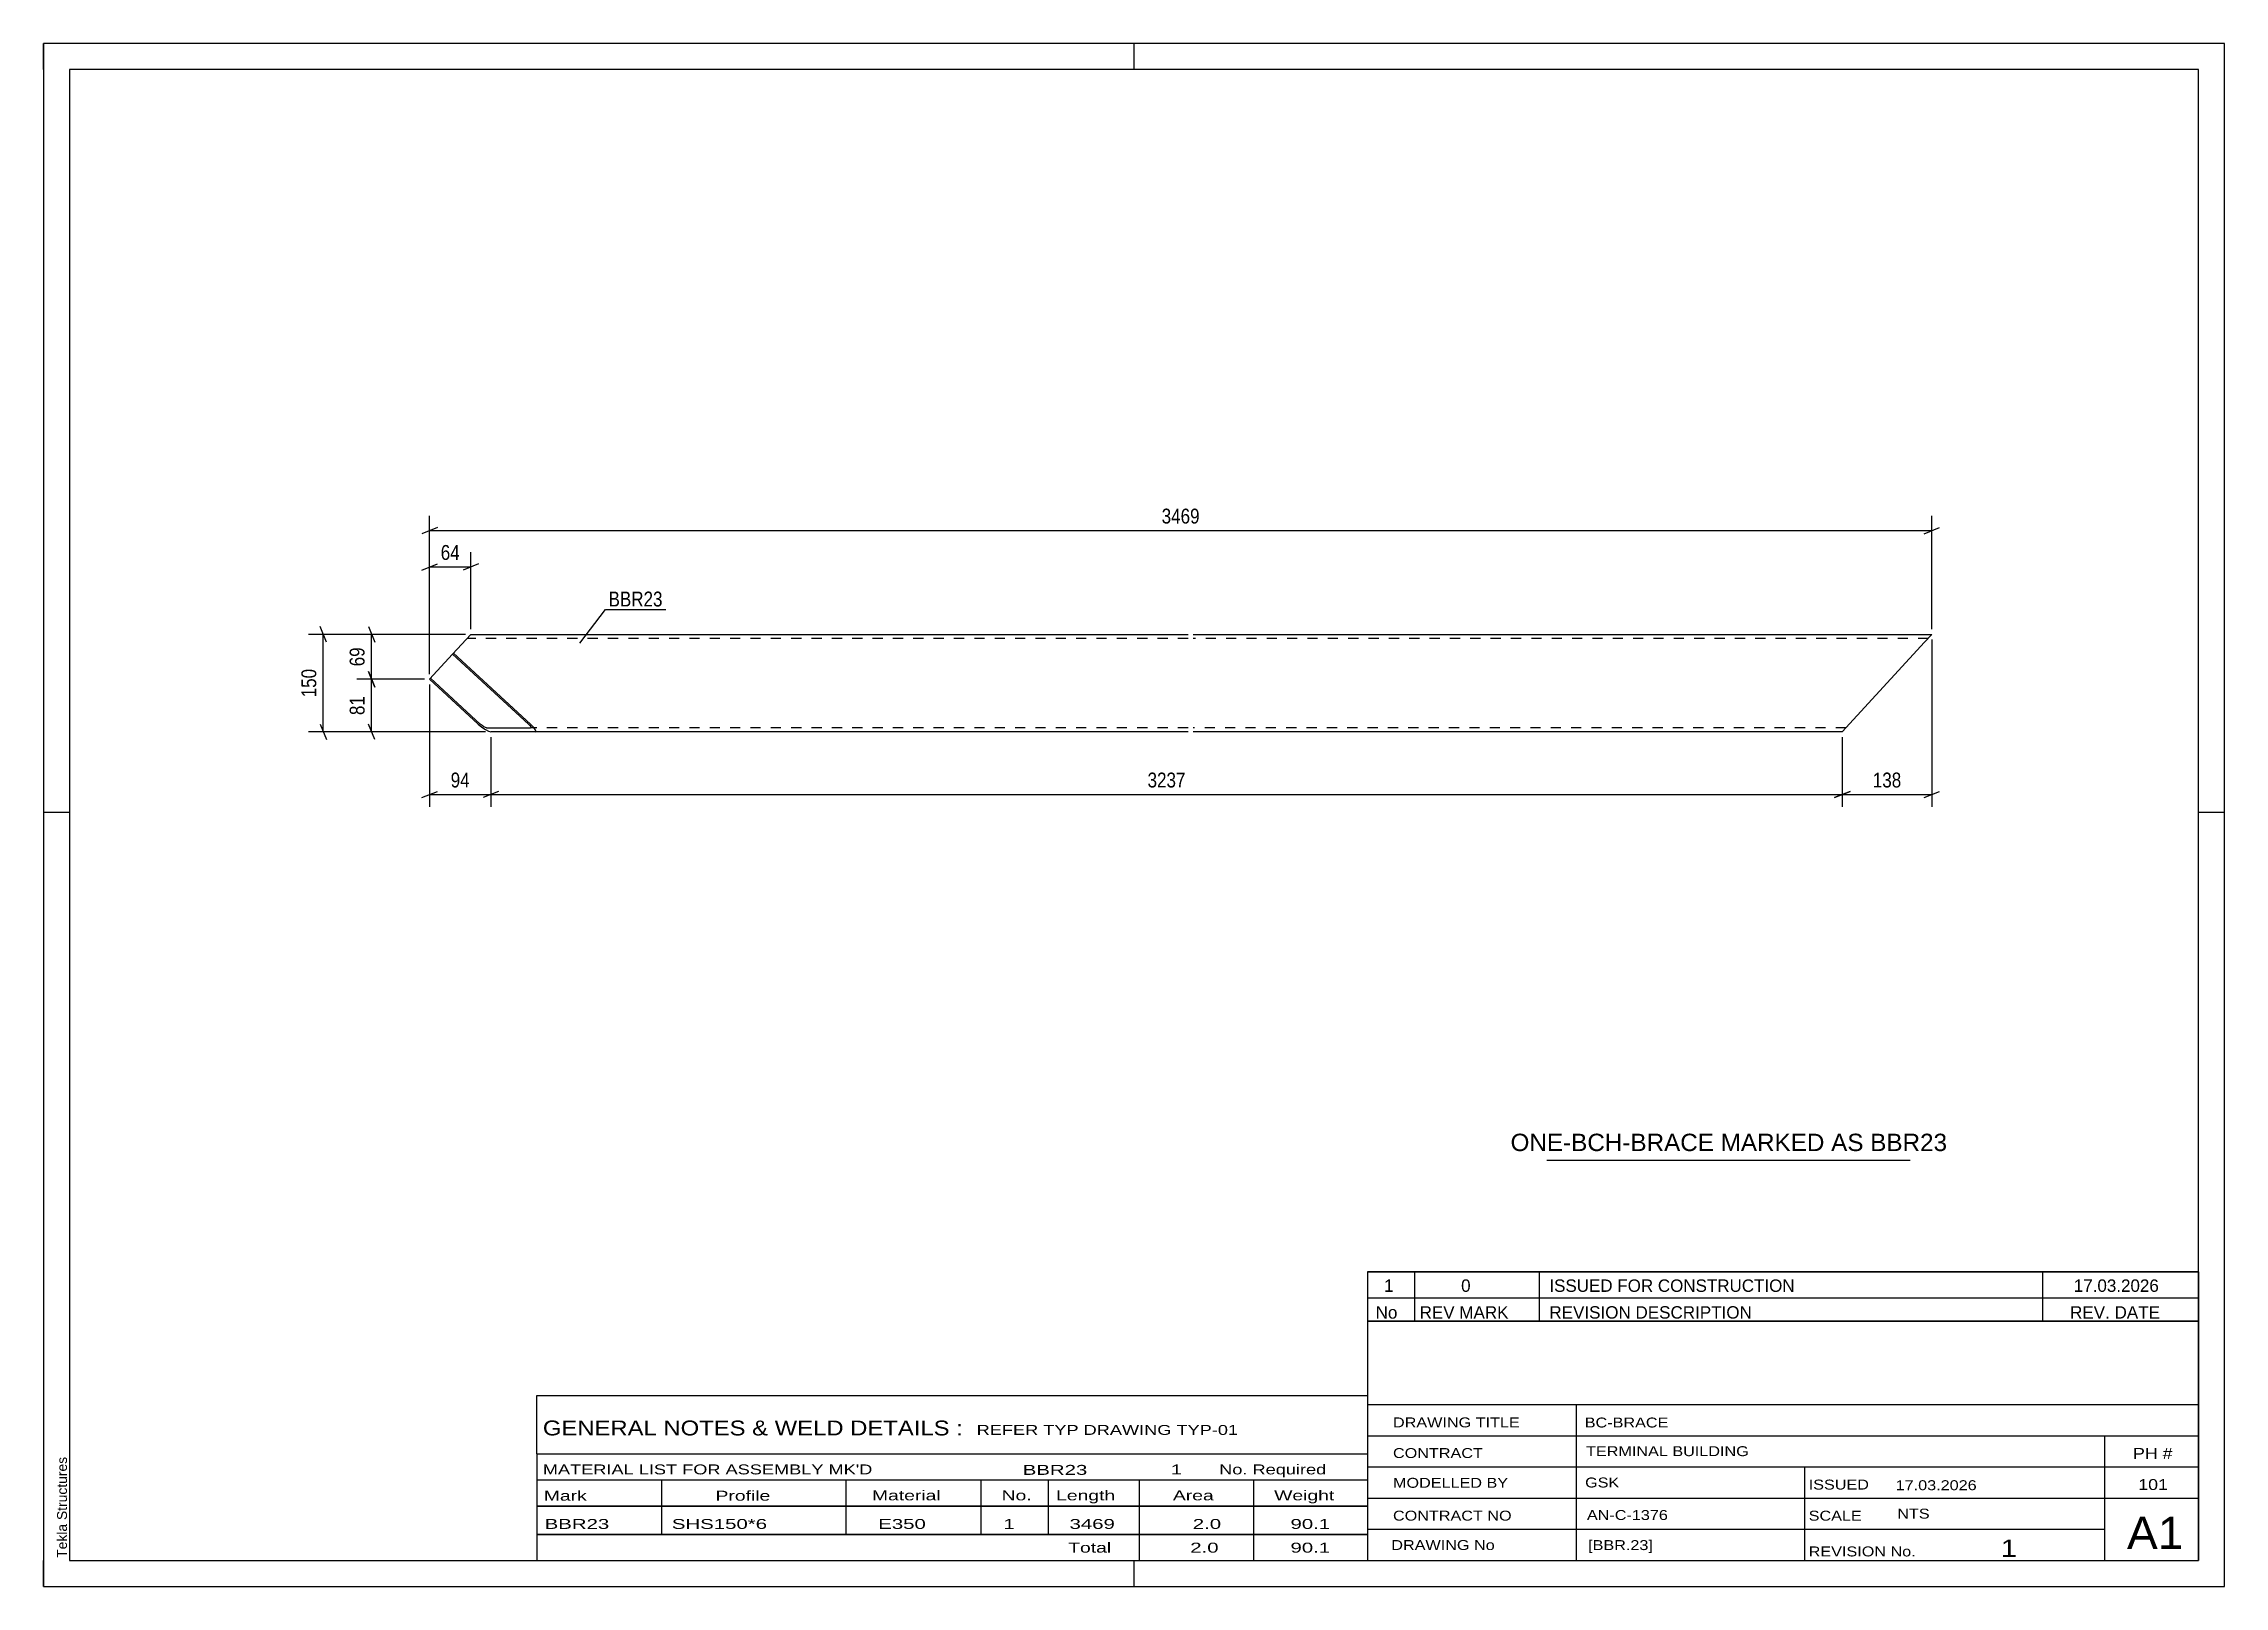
# Model space of a CAD drawing. Header units: millimetres. Extents: x 0 to 420, y 0 to 297.
import ezdxf

# ---------------------------------------------------------------- set-up
doc = ezdxf.new("R2010")
doc.units = ezdxf.units.MM
doc.linetypes.add('DXK_LINE_DOT2', pattern=[3.9198, 1.9599, -1.9599])
doc.styles.add('Arial', font='ARIAL.TTF', dxfattribs={"height": 0.2})
doc.styles.add('Arial Narrow', font='ARIALN.TTF', dxfattribs={"height": 0.2})

# ---------------------------------------------------------------- blocks, each defined once
blk = doc.blocks.new('Unknown-580581272-1349')
at = {"color": 5, "linetype": 'Continuous'}
for p, q in [((420, 297), (0, 297)), ((0, 297), (0, 0)), ((0, 292), (0, 297)), ((210, 292), (210, 297)), ((420, 0), (420, 297)), ((415, 292), (5, 292)), ((5, 292), (5, 5)), ((415, 5), (415, 292)), ((5, 149), (0, 149)), ((420, 149), (415, 149)), ((0, 0), (0, 5)), ((5, 5), (415, 5)), ((210, 0), (210, 5)), ((0, 0), (420, 0))]:
    blk.add_line(p, q, dxfattribs=at)
at = {"color": 174, "linetype": 'Continuous', "style": 'Arial'}
blk.add_text('Tekla Structures', height=1.9102, rotation=90, dxfattribs=at).set_placement((4.5, 5.5))
blk = doc.blocks.new('Part-580581272-1250 - 1164')
at = {"color": 2, "linetype": 'Continuous'}
for p, q in [((78.76, 179.45), (82.28, 183.26)), ((82.28, 183.26), (220.41, 183.26)), ((221.41, 183.26), (363.65, 183.26)), ((362.27, 181.76), (346.41, 164.51)), ((363.65, 183.26), (362.27, 181.76)), ((78.76, 179.45), (74.33, 174.62)), ((93.37, 166.01), (78.76, 179.45)), ((78.95, 179.65), (93.78, 166.01)), ((74.33, 174.62), (83.69, 166.01)), ((74.52, 174.82), (84.1, 166.01)), ((83.69, 166.01), (84.38, 165.44)), ((84.44, 165.73), (84.1, 166.01)), ((84.38, 165.44), (85.08, 164.95)), ((84.79, 165.48), (84.44, 165.73)), ((85.1, 165.32), (84.79, 165.48)), ((85.08, 164.95), (85.7, 164.63)), ((85.32, 165.26), (85.1, 165.32)), ((85.32, 165.26), (93.79, 165.26)), ((85.7, 164.63), (86.13, 164.51)), ((220.41, 164.51), (86.13, 164.51)), ((93.37, 166.01), (93.66, 165.73)), ((93.66, 165.73), (93.83, 165.48)), ((94.34, 165.44), (93.78, 166.01)), ((93.88, 165.32), (93.79, 165.26)), ((93.83, 165.48), (93.88, 165.32)), ((94.69, 164.95), (94.34, 165.44)), ((94.6, 164.51), (94.79, 164.63)), ((94.79, 164.63), (94.69, 164.95)), ((346.41, 164.51), (221.41, 164.51))]:
    blk.add_line(p, q, dxfattribs=at)
at = {"color": 7, "linetype": 'DXK_LINE_DOT2'}
for p, q in [((220.41, 182.51), (81.59, 182.51)), ((362.96, 182.51), (221.41, 182.51)), ((363.54, 183.15), (362.27, 181.76)), ((78.95, 179.65), (78.76, 179.45)), ((220.41, 165.26), (93.79, 165.26)), ((347.1, 165.26), (221.41, 165.26)), ((347.1, 165.26), (347.15, 165.32))]:
    blk.add_line(p, q, dxfattribs=at)
blk = doc.blocks.new('StraightDimension-580581272-2015 - 1164')
at = {"color": 7, "linetype": 'Continuous'}
for p, q in [((81.28, 183.26), (60.31, 183.26)), ((62.56, 184.76), (63.76, 181.76)), ((63.16, 174.62), (63.16, 183.26)), ((73.33, 174.62), (60.31, 174.62)), ((63.76, 173.12), (62.56, 176.12))]:
    blk.add_line(p, q, dxfattribs=at)
at = {"color": 0}
blk.add_wipeout([(62.41, 181.37), (58.21, 181.37), (58.21, 176.52), (62.41, 176.52)], dxfattribs=at)
at = {"color": 3, "style": 'Arial Narrow'}
blk.add_text('69', height=2.863, rotation=90.0002, dxfattribs=at).set_placement((61.81, 177.12))
blk = doc.blocks.new('StraightDimension-580581272-2225 - 1164')
at = {"color": 7, "linetype": 'Continuous'}
for p, q in [((74.33, 175.62), (74.33, 199.11)), ((82.28, 184.26), (82.28, 199.11)), ((72.83, 195.66), (75.83, 196.86)), ((74.33, 196.26), (82.28, 196.26)), ((83.78, 196.86), (80.78, 195.66))]:
    blk.add_line(p, q, dxfattribs=at)
at = {"color": 0}
blk.add_wipeout([(80.73, 197.01), (80.73, 201.21), (75.88, 201.21), (75.88, 197.01)], dxfattribs=at)
at = {"color": 3, "style": 'Arial Narrow'}
blk.add_text('64', height=2.863, dxfattribs=at).set_placement((76.48, 197.61))
blk = doc.blocks.new('StraightDimension-580581272-2016 - 1164')
at = {"color": 7, "linetype": 'Continuous'}
for p, q in [((73.33, 174.62), (60.31, 174.62)), ((62.56, 176.12), (63.76, 173.12)), ((63.16, 164.51), (63.16, 174.62)), ((85.13, 164.51), (60.31, 164.51)), ((63.76, 163.01), (62.56, 166.01))]:
    blk.add_line(p, q, dxfattribs=at)
at = {"color": 0}
blk.add_wipeout([(62.41, 172), (58.21, 172), (58.21, 167.14), (62.41, 167.14)], dxfattribs=at)
at = {"color": 3, "style": 'Arial Narrow'}
blk.add_text('81', height=2.863, rotation=90.0002, dxfattribs=at).set_placement((61.81, 167.74))
blk = doc.blocks.new('StraightDimension-580581272-2208 - 1164')
at = {"color": 7, "linetype": 'Continuous'}
for p, q in [((81.28, 183.26), (51.01, 183.26)), ((54.46, 181.76), (53.26, 184.76)), ((53.86, 164.51), (53.86, 183.26)), ((85.13, 164.51), (51.01, 164.51)), ((53.26, 166.01), (54.46, 163.01))]:
    blk.add_line(p, q, dxfattribs=at)
at = {"color": 0}
blk.add_wipeout([(53.11, 177.23), (48.91, 177.23), (48.91, 170.55), (53.11, 170.55)], dxfattribs=at)
at = {"color": 3, "style": 'Arial Narrow'}
blk.add_text('150', height=2.863, rotation=90.0002, dxfattribs=at).set_placement((52.51, 171.15))
blk = doc.blocks.new('StraightDimension-580581272-2240 - 1164')
at = {"color": 7, "linetype": 'Continuous'}
for p, q in [((74.33, 175.62), (74.33, 206.11)), ((363.65, 184.26), (363.65, 206.11)), ((75.83, 203.86), (72.83, 202.66)), ((74.33, 203.26), (363.65, 203.26)), ((362.15, 202.66), (365.15, 203.86))]:
    blk.add_line(p, q, dxfattribs=at)
at = {"color": 0}
blk.add_wipeout([(223.25, 204.01), (223.25, 208.21), (214.73, 208.21), (214.73, 204.01)], dxfattribs=at)
at = {"color": 3, "style": 'Arial Narrow'}
blk.add_text('3469', height=2.863, dxfattribs=at).set_placement((215.33, 204.61))
blk = doc.blocks.new('StraightDimension-580581272-2252 - 1164')
at = {"color": 7, "linetype": 'Continuous'}
for p, q in [((363.65, 182.26), (363.65, 150.05)), ((346.41, 163.51), (346.41, 150.05)), ((347.91, 153.05), (344.91, 151.85)), ((346.41, 152.45), (363.65, 152.45)), ((362.15, 151.85), (365.15, 153.05))]:
    blk.add_line(p, q, dxfattribs=at)
at = {"color": 0}
blk.add_wipeout([(358.37, 153.2), (358.37, 157.4), (351.69, 157.4), (351.69, 153.2)], dxfattribs=at)
at = {"color": 3, "style": 'Arial Narrow'}
blk.add_text('138', height=2.863, dxfattribs=at).set_placement((352.29, 153.8))
blk = doc.blocks.new('StraightDimension-580581272-2253 - 1164')
at = {"color": 7, "linetype": 'Continuous'}
for p, q in [((86.13, 163.51), (86.13, 150.05)), ((346.41, 163.51), (346.41, 150.05)), ((87.63, 153.05), (84.63, 151.85)), ((86.13, 152.45), (346.41, 152.45)), ((344.91, 151.85), (347.91, 153.05))]:
    blk.add_line(p, q, dxfattribs=at)
at = {"color": 0}
blk.add_wipeout([(220.53, 153.2), (220.53, 157.4), (212.01, 157.4), (212.01, 153.2)], dxfattribs=at)
at = {"color": 3, "style": 'Arial Narrow'}
blk.add_text('3237', height=2.863, dxfattribs=at).set_placement((212.61, 153.8))
blk = doc.blocks.new('StraightDimension-580581272-2254 - 1164')
at = {"color": 7, "linetype": 'Continuous'}
for p, q in [((74.33, 173.62), (74.33, 150.05)), ((86.13, 163.51), (86.13, 150.05)), ((72.83, 151.85), (75.83, 153.05)), ((74.33, 152.45), (86.13, 152.45)), ((87.63, 153.05), (84.63, 151.85))]:
    blk.add_line(p, q, dxfattribs=at)
at = {"color": 0}
blk.add_wipeout([(82.66, 153.2), (82.66, 157.4), (77.8, 157.4), (77.8, 153.2)], dxfattribs=at)
at = {"color": 3, "style": 'Arial Narrow'}
blk.add_text('94', height=2.863, dxfattribs=at).set_placement((78.4, 153.8))
blk = doc.blocks.new('Unknown-580581272-2329')
at = {"color": 7, "linetype": 'Continuous'}
for p, q in [((95, 36.75), (255, 36.75)), ((95, 25.5), (95, 36.75)), ((255, 36.75), (255, 25.5)), ((95, 25.5), (255, 25.5)), ((95, 25.5), (95, 20.5)), ((255, 25.5), (255, 20.5)), ((95, 20.5), (255, 20.5)), ((95, 20.5), (95, 15.5)), ((119, 20.5), (119, 15.5)), ((154.5, 20.5), (154.5, 15.5)), ((180.5, 20.5), (180.5, 15.5)), ((193.5, 20.5), (193.5, 15.5)), ((211, 20.5), (211, 15.5)), ((233, 20.5), (233, 15.5)), ((255, 20.5), (255, 15.5)), ((95, 15.5), (255, 15.5)), ((95, 15.45), (95, 10.05)), ((95, 15.45), (255, 15.45)), ((119, 15.5), (119, 10)), ((154.5, 15.5), (154.5, 10)), ((180.5, 15.5), (180.5, 10)), ((193.5, 15.5), (193.5, 10)), ((211, 15.5), (211, 10)), ((233, 15.5), (233, 10)), ((255, 15.45), (255, 10.05)), ((95, 10.05), (255, 10.05)), ((95, 10), (255, 10)), ((95, 10), (95, 5)), ((211, 10), (211, 5)), ((233, 10), (233, 5)), ((255, 10), (255, 5)), ((95, 5), (255, 5))]:
    blk.add_line(p, q, dxfattribs=at)
at = {"color": 7, "style": 'Arial Narrow'}
for s, height, width, p in [('GENERAL NOTES & WELD DETAILS :', 2.8633, 1.4, (96.15, 29.06)), ('REFER TYP DRAWING TYP-01', 1.9089, 1.6, (179.7, 29.16)), ("MATERIAL LIST FOR ASSEMBLY MK'D", 1.9089, 1.6, (96.15, 21.56)), ('BBR23', 1.909, 1.794707, (188.57, 21.47)), ('1', 1.91, 1.794707, (217.08, 21.56)), ('No. Required', 1.9089, 1.6, (226.41, 21.56)), ('Mark', 1.909, 1.7, (96.34, 16.5)), ('Profile', 1.909, 1.7, (129.41, 16.5)), ('Material', 1.909, 1.7, (159.54, 16.56)), ('No.', 1.909, 1.7, (184.5, 16.56)), ('Length', 1.909, 1.7, (195, 16.56)), ('Area', 1.909, 1.7, (217.5, 16.56)), ('Weight', 1.909, 1.7, (237, 16.56))]:
    blk.add_text(s, height=height, dxfattribs=dict(at, width=width)).set_placement(p)
at = {"color": 7, "linetype": 'Continuous', "style": 'Arial Narrow'}
for s, height, width, p in [('BBR23', 1.909, 1.794707, (96.5, 11.06)), ('SHS150*6', 1.909, 1.794707, (121, 11.06)), ('E350', 1.909, 1.794707, (160.74, 11.06)), ('1', 1.91, 1.794707, (184.86, 11.06)), ('3469', 1.909, 1.794707, (197.58, 11.06)), ('2.0', 1.909, 1.794707, (221.32, 11.06)), ('90.1', 1.909, 1.794707, (240.14, 11.06)), ('Total', 1.909, 1.7, (197.33, 6.5)), ('2.0', 1.909, 1.794707, (220.83, 6.5)), ('90.1', 1.909, 1.794707, (240.14, 6.5))]:
    blk.add_text(s, height=height, dxfattribs=dict(at, width=width)).set_placement(p)
blk = doc.blocks.new('Unknown-580581272-2327')
at = {"color": 7, "linetype": 'Continuous'}
for p, q in [((255, 51.05), (255, 5)), ((255, 51.05), (415, 51.05)), ((415, 51), (415, 5)), ((255, 35), (415, 35)), ((295.14, 35), (295.14, 5)), ((255, 29), (415, 29)), ((397, 5.05), (397, 29.05)), ((255, 23), (415, 23)), ((339.14, 23), (339.14, 5)), ((255, 17), (415, 17)), ((255, 11), (397, 11)), ((255, 5), (415, 5))]:
    blk.add_line(p, q, dxfattribs=at)
at = {"color": 7, "style": 'Arial Narrow'}
for s, height, width, p in [('DRAWING TITLE', 1.9089, 1.425378, (259.88, 30.61)), ('BC-BRACE', 1.909, 1.425378, (296.81, 30.59)), ('CONTRACT', 1.909, 1.425378, (259.88, 24.71)), ('TERMINAL BUILDING', 1.9089, 1.425378, (297.06, 25.07)), ('MODELLED BY', 1.9089, 1.425378, (259.88, 18.98)), ('GSK', 1.909, 1.425378, (296.88, 19.04)), ('ISSUED', 1.909, 1.425378, (339.94, 18.64)), ('17.03.2026', 1.909, 1.425378, (356.69, 18.52)), ('CONTRACT NO', 1.9089, 1.425378, (259.88, 12.66)), ('AN-C-1376', 1.909, 1.425378, (297.23, 12.78)), ('SCALE', 1.909, 1.425378, (339.94, 12.65)), ('A1', 6.204, 1.25, (401.24, 7.2)), ('DRAWING No', 1.909, 1.425378, (259.56, 7)), ('[BBR.23]', 1.909, 1.425378, (297.46, 6.99)), ('1', 3.34, 1.5, (376.91, 5.68)), ('REVISION No.', 1.9089, 1.425378, (339.94, 5.77))]:
    blk.add_text(s, height=height, dxfattribs=dict(at, width=width)).set_placement(p)
at = {"color": 7, "linetype": 'Continuous', "style": 'Arial Narrow'}
for s, height, width, p in [('PH #', 2.1, 1.42538, (402.4, 24.55)), ('101', 2.1, 1.42538, (403.41, 18.55)), ('NTS', 1.909, 1.425378, (357, 13.05))]:
    blk.add_text(s, height=height, dxfattribs=dict(at, width=width)).set_placement(p)
blk = doc.blocks.new('Unknown-580581272-2328')
at = {"color": 7, "linetype": 'Continuous'}
for p, q in [((255, 60.55), (415, 60.55)), ((415, 60.55), (255, 60.55)), ((255, 60.55), (255, 55.55)), ((264, 60.55), (264, 55.55)), ((288, 60.55), (288, 55.55)), ((385, 60.55), (385, 55.55)), ((415, 60.55), (415, 55.55)), ((255, 55.55), (415, 55.55)), ((255, 55.55), (255, 51.05)), ((255, 55.55), (415, 55.55)), ((264, 55.55), (264, 51.05)), ((288, 55.55), (288, 51.05)), ((385, 55.55), (385, 51.05)), ((415, 55.55), (415, 51.05)), ((415, 51.05), (255, 51.05))]:
    blk.add_line(p, q, dxfattribs=at)
at = {"color": 7, "linetype": 'Continuous', "style": 'Arial Narrow'}
for s, height, width, p in [('1', 2.39, 1.196471, (258.16, 56.7)), ('0', 2.39, 1.196471, (273, 56.7)), ('ISSUED FOR CONSTRUCTION', 2.3861, 1.196471, (290, 56.7)), ('17.03.2026', 2.386, 1.196471, (391, 56.7)), ('No', 2.386, 1.2, (256.54, 51.55)), ('REV MARK', 2.386, 1.2, (265, 51.55)), ('REVISION DESCRIPTION', 2.3861, 1.2, (290, 51.55)), ('REV. DATE', 2.386, 1.2, (390.28, 51.55))]:
    blk.add_text(s, height=height, dxfattribs=dict(at, width=width)).set_placement(p)
blk = doc.blocks.new('Unknown-580581272-2330')
at = {"color": 7, "linetype": 'Continuous'}
blk.add_line((289.5, 82.05), (359.5, 82.05), dxfattribs=at)
at = {"color": 7, "style": 'Arial'}
blk.add_text('ONE-BCH-BRACE MARKED AS BBR23', height=3.3428, dxfattribs=at).set_placement((282.52, 83.8))
blk = doc.blocks.new('Mark-580581272-1310 - 1164')
at = {"color": 0}
blk.add_wipeout([(119.21, 188.64), (119.21, 191.64), (108.8, 191.64), (108.8, 188.64)], dxfattribs=at)
blk.add_wipeout([(119.21, 188.64), (119.21, 191.64), (108.8, 191.64), (108.8, 188.64)], dxfattribs=at)
at = {"color": 30, "linetype": 'Continuous'}
for p, q in [((103.3, 181.56), (108.2, 188.04)), ((108.2, 188.04), (119.81, 188.04))]:
    blk.add_line(p, q, dxfattribs=at)
at = {"color": 3, "style": 'Arial Narrow'}
blk.add_text('BBR23', height=2.863, dxfattribs=at).set_placement((108.8, 188.64))

msp = doc.modelspace()

# ---------------------------------------------------------------- block references
for name in ['Unknown-580581272-1349', 'Part-580581272-1250 - 1164', 'Unknown-580581272-2330', 'Unknown-580581272-2328', 'Unknown-580581272-2327', 'Unknown-580581272-2329']:
    msp.add_blockref(name, (0, 0))

# ---------------------------------------------------------------- next in the draw order: block references
msp.add_blockref('StraightDimension-580581272-2015 - 1164', (0, 0))

# ---------------------------------------------------------------- next in the draw order: block references
msp.add_blockref('StraightDimension-580581272-2225 - 1164', (0, 0))

# ---------------------------------------------------------------- next in the draw order: block references
msp.add_blockref('StraightDimension-580581272-2016 - 1164', (0, 0))

# ---------------------------------------------------------------- next in the draw order: block references
msp.add_blockref('StraightDimension-580581272-2208 - 1164', (0, 0))

# ---------------------------------------------------------------- next in the draw order: block references
msp.add_blockref('StraightDimension-580581272-2240 - 1164', (0, 0))

# ---------------------------------------------------------------- next in the draw order: block references
for name in ['Mark-580581272-1310 - 1164', 'StraightDimension-580581272-2252 - 1164']:
    msp.add_blockref(name, (0, 0))

# ---------------------------------------------------------------- next in the draw order: block references
msp.add_blockref('StraightDimension-580581272-2253 - 1164', (0, 0))

# ---------------------------------------------------------------- next in the draw order: block references
msp.add_blockref('StraightDimension-580581272-2254 - 1164', (0, 0))

doc.saveas('drawing.dxf')
